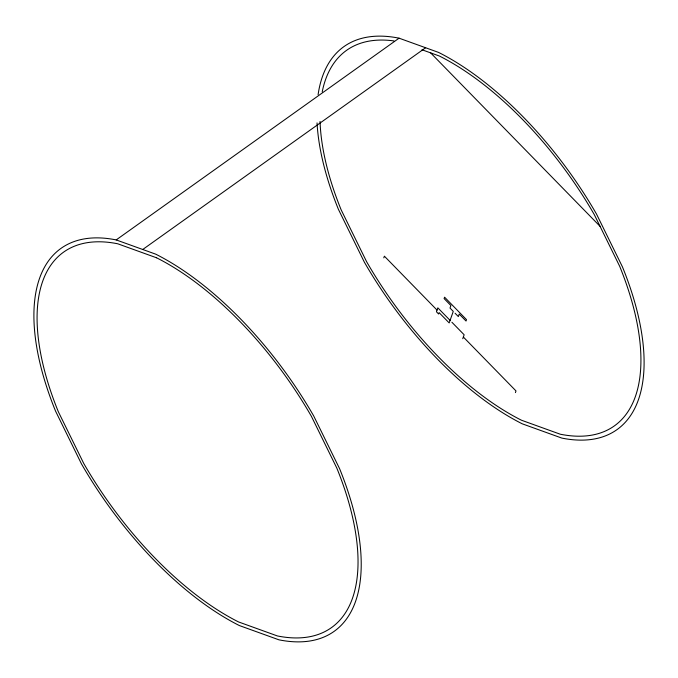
<?xml version="1.0" encoding="UTF-8"?>
<svg xmlns="http://www.w3.org/2000/svg" width="678" height="678" viewBox="0 0 678 678"><rect width="100%" height="100%" fill="white"/><g stroke="black" fill="none" stroke-linecap="round" stroke-linejoin="round"><path stroke-width="1.02" d="M383.782 257.86L384.384 256.182L437.03 310.083M462.76 338.712L464.15 334.788L451.887 322.236M515.407 392.613L516 390.935L463.354 337.034M116.192 239.919L155.72 254.165A235.198 110.785 54.5 0 1 313.66 415.868L339.559 468.6A235.198 110.785 54.5 0 1 278.921 639.82L239.402 625.574A235.198 110.785 54.5 0 1 81.453 463.871L55.562 411.139A235.198 110.785 54.5 0 1 116.192 239.919L399.079 38.18L438.598 52.426A235.198 110.785 54.5 0 1 596.547 214.129L622.438 266.861A235.198 110.785 54.5 0 1 561.808 438.081L522.28 423.835A235.198 110.785 54.5 0 1 364.34 262.132L338.441 209.4A235.198 110.785 54.5 0 1 317.041 122.896M142.753 249.487L425.631 47.757M421.928 49.74L439.412 56.037A230.622 108.633 54.5 0 1 594.284 214.595L619.684 266.301A230.622 108.633 54.5 0 1 560.223 434.2L521.467 420.224A230.622 108.633 54.5 0 1 366.595 261.666L341.204 209.96A230.622 108.633 54.5 0 1 320.05 121.43M430.632 52.876L600.038 226.308M455.074 313.236L458.345 316.575L459.226 314.075L466.032 321.033L466.515 319.652L444.582 297.193L444.09 298.574L450.887 305.541L450.006 308.041L453.268 311.388L449.183 322.923L439.115 312.626L438.624 314.007L436.437 311.761L437.827 307.837L450.082 320.38M318.101 94.657A235.198 110.785 54.5 0 1 399.079 38.18M322.219 91.827A230.622 108.633 54.5 0 1 393.96 40.926M156.533 257.776L117.777 243.8A230.622 108.633 54.5 0 0 58.316 411.699L83.716 463.405A230.622 108.633 54.5 0 0 238.588 621.963L277.344 635.93A230.622 108.633 54.5 0 0 336.796 468.04L311.405 416.334A230.622 108.633 54.5 0 0 156.533 257.776"/></g></svg>
